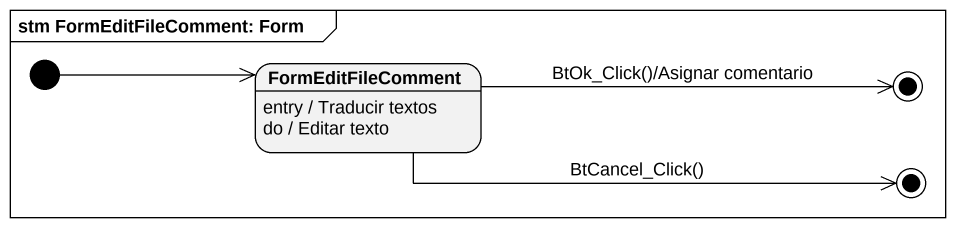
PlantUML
@startuml
mainframe stm FormEditFileComment: Form
hide empty description
state FormEditFileComment
FormEditFileComment : entry / Traducir textos
FormEditFileComment : do / Editar texto
state final1 <<end>>
state final2 <<end>>
[*] -right-> FormEditFileComment
FormEditFileComment -right-> final1 : BtOk_Click()/Asignar comentario
FormEditFileComment -right-> final2 : BtCancel_Click()
@enduml
